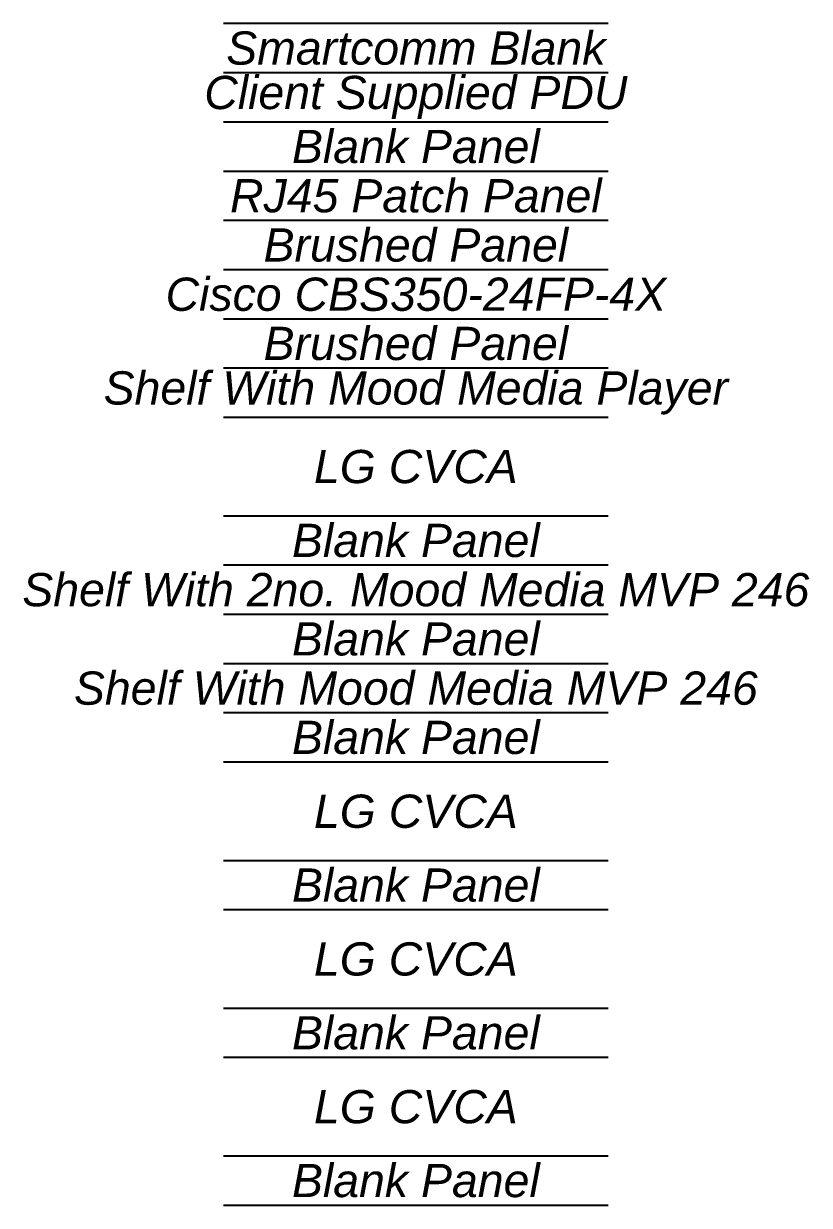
# Model space of a CAD drawing. Header units: millimetres. Extents: x -71336 to -33468, y -26189 to 22712.
# Drawn here: x -35389 to -34679, y -13253 to -12187 of the extents above; entities that cross this region are included whole.
import ezdxf

# ---------------------------------------------------------------- set-up
doc = ezdxf.new("R2010")
doc.units = ezdxf.units.MM
doc.layers.add('SC - Text', color=7, linetype='Continuous')
doc.layers.add('SC - TITLE_BLOCK', color=7, linetype='Continuous')
doc.styles.get("Standard").update_dxf_attribs({"font": 'arial.ttf', "height": 35})

msp = doc.modelspace()

# ---------------------------------------------------------------- linework, layer by layer
at = {"layer": 'SC - TITLE_BLOCK'}
for p, q in [((-34861.018, -12186.567), (-35208.322, -12186.567)), ((-34861.018, -12231.017), (-35208.322, -12231.017)), ((-34861.018, -12275.467), (-35208.322, -12275.467)), ((-34861.018, -12319.917), (-35208.322, -12319.917)), ((-34861.018, -12364.367), (-35208.322, -12364.367)), ((-34861.018, -12408.817), (-35208.322, -12408.817)), ((-34861.018, -12453.267), (-35208.322, -12453.267)), ((-34861.018, -12497.717), (-35208.322, -12497.717)), ((-34861.018, -12542.167), (-35208.322, -12542.167)), ((-34861.018, -12631.067), (-35208.322, -12631.067)), ((-34861.018, -12675.517), (-35208.322, -12675.517)), ((-34861.018, -12719.967), (-35208.322, -12719.967)), ((-34861.018, -12764.417), (-35208.322, -12764.417)), ((-34861.018, -12808.867), (-35208.322, -12808.867)), ((-34861.018, -12853.317), (-35208.322, -12853.317)), ((-34861.018, -12942.217), (-35208.322, -12942.217)), ((-34861.018, -12986.667), (-35208.322, -12986.667)), ((-34861.018, -13075.567), (-35208.322, -13075.567)), ((-34861.018, -13120.017), (-35208.322, -13120.017)), ((-34861.018, -13208.917), (-35208.322, -13208.917)), ((-34861.018, -13253.367), (-35208.322, -13253.367))]:
    msp.add_line(p, q, dxfattribs=at)

# ---------------------------------------------------------------- texts
at = {"layer": 'SC - Text', "char_height": 30, "attachment_point": 5}
for s, insert, width in [('\\pxqc;{\\f@Arial Unicode MS|b0|i1|c0|p34;Smartcomm Blank}', (-35034.67, -12208.792), 641.95739), ('\\pxqc;{\\f@Arial Unicode MS|b0|i1|c0|p34;Client Supplied PDU}', (-35034.67, -12253.242), 641.95739), ('\\pxqc;{\\f@Arial Unicode MS|b0|i1|c0|p34;Blank Panel}', (-35034.67, -12297.692), 641.95739), ('{\\f@Arial Unicode MS|b0|i1|c0|p34;RJ45 Patch Panel}', (-35034.67, -12342.142), 641.95739), ('\\pxqc;{\\f@Arial Unicode MS|b0|i1|c0|p34;Brushed Panel}', (-35034.67, -12386.592), 641.95739), ('{\\f@Arial Unicode MS|b0|i1|c0|p34;Cisco CBS350-24FP-4X}', (-35034.67, -12431.042), 641.95739), ('\\pxqc;{\\f@Arial Unicode MS|b0|i1|c0|p34;Brushed Panel}', (-35034.67, -12475.492), 641.95739), ('\\pxqc;{\\f@Arial Unicode MS|b0|i1|c0|p34;Shelf With Mood Media Player}', (-35034.67, -12519.942), 641.95739), ('\\pxqc;{\\f@Arial Unicode MS|b0|i1|c0|p34;LG CVCA}', (-35034.67, -12586.617), 641.95739), ('\\pxqc;{\\f@Arial Unicode MS|b0|i1|c0|p34;Blank Panel}', (-35034.67, -12653.292), 641.95739), ('\\pxqc;{\\f@Arial Unicode MS|b0|i1|c0|p34;Shelf With 2no. Mood Media MVP 246}', (-35034.67, -12697.742), 965.17264), ('\\pxqc;{\\f@Arial Unicode MS|b0|i1|c0|p34;Blank Panel}', (-35034.67, -12742.192), 641.95739), ('\\pxqc;{\\f@Arial Unicode MS|b0|i1|c0|p34;Shelf With Mood Media MVP 246}', (-35034.67, -12786.642), 641.95739), ('\\pxqc;{\\f@Arial Unicode MS|b0|i1|c0|p34;Blank Panel}', (-35034.67, -12831.092), 641.95739), ('\\pxqc;{\\f@Arial Unicode MS|b0|i1|c0|p34;LG CVCA}', (-35034.67, -12897.767), 641.95739), ('\\pxqc;{\\f@Arial Unicode MS|b0|i1|c0|p34;Blank Panel}', (-35034.67, -12964.442), 641.95739), ('\\pxqc;{\\f@Arial Unicode MS|b0|i1|c0|p34;LG CVCA}', (-35034.67, -13031.117), 641.95739), ('\\pxqc;{\\f@Arial Unicode MS|b0|i1|c0|p34;Blank Panel}', (-35034.67, -13097.792), 641.95739), ('\\pxqc;{\\f@Arial Unicode MS|b0|i1|c0|p34;LG CVCA}', (-35034.67, -13164.467), 641.95739), ('\\pxqc;{\\f@Arial Unicode MS|b0|i1|c0|p34;Blank Panel}', (-35034.67, -13231.142), 641.95739)]:
    msp.add_mtext(s, dxfattribs=dict(at, insert=insert, width=width))

doc.saveas('drawing.dxf')
